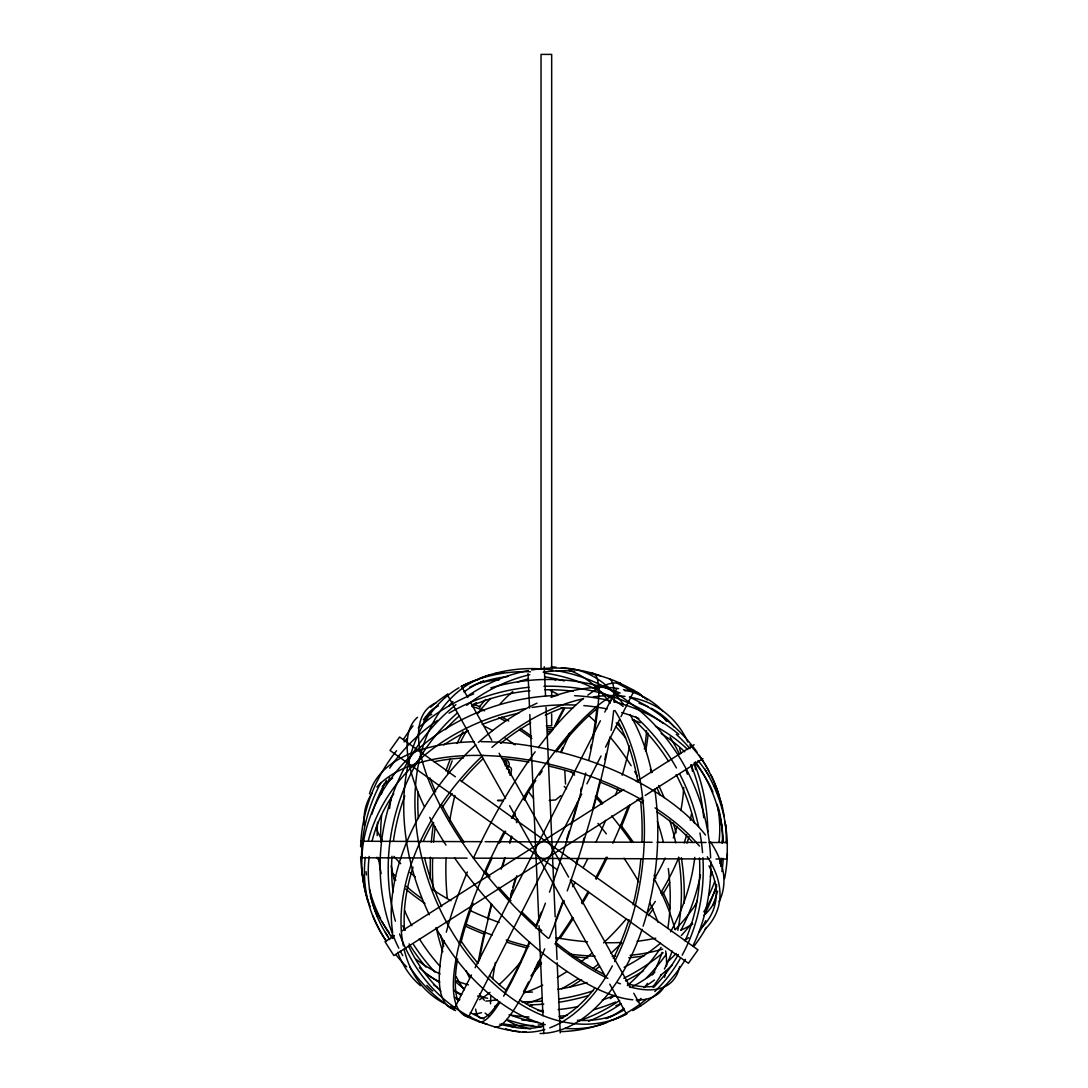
<?xml version="1.0" encoding="UTF-8"?>
<svg xmlns="http://www.w3.org/2000/svg" width="1088" height="1088" viewBox="0 0 1088 1088"><rect width="100%" height="100%" fill="white"/><g stroke="black" fill="none" stroke-linecap="round" stroke-linejoin="round"><path stroke-width="1.5" d="M510.476 774.085C514.502 763.286 504.982 769.27 506.872 763.028C504.818 757.302 503.254 765.843 506.11 764.837M565.529 784.04L564.794 770.481M509.17 772.915L509.402 769.529M508.327 766.115L506.41 768.169M510.626 775.377L510.626 773.69M453.723 1009.854L471.43 974.97M475.089 967.749L600.399 720.746M604.792 712.096L612.966 695.966M614.475 693.002L616.733 688.554M468.438 1017.321L581.699 794.063M586.894 783.85L601.025 755.97M605.513 747.143L619.507 719.562M620.962 716.666L634.277 690.445L619.562 682.978M560.891 795.627L555.655 799.911L549.236 800.482M394.482 935.626L385.002 941.664L393.87 955.577L642.423 797.232M401.499 931.151L623.805 789.521M636.33 781.538L694.13 744.722M645.198 795.464L702.998 758.635M508.803 766.006C510.816 763.45 505.838 756.609 504.75 761.246M505.24 765.857L505.675 765.082M509.728 774.982L510.558 775.105M546.285 725.778L551.67 725.778L551.67 713.891M547.577 727.722L553.126 727.722M547.577 729.654L553.126 729.654M547.577 731.585L551.616 731.585M547.577 733.516L549.726 733.516M360.767 841.255L481.862 841.677M485.139 841.69L652.161 842.275M657.111 842.289L706.071 842.466M709.145 842.479L727.287 842.534L727.233 859.044L715.999 859.003M360.713 857.766L467.078 858.133M473.62 858.16L709.335 858.976M616.842 683.019L630.809 690.486M455.382 776.805L399.595 737.011L390.007 750.448L557.138 869.652M460.754 780.64L697.993 949.851L688.405 963.288L570.928 879.485M533.46 798.198L528.918 792.309M461.502 686.297L467.826 697.544M471.077 703.351L491.817 740.302M499.079 753.25L568.602 877.132M570.262 880.083L630.496 987.428M633.746 993.235L640.886 1005.938M447.114 694.362L505.58 798.551M509.592 805.678L605.771 977.078M609.729 984.123L626.498 1014.002M508.286 765.612L508.395 766.795A7.711 5.63 -90 0 1 506.886 768.971M544.245 666.699L545.537 696.075M546.026 707.39L555.166 916.803M555.383 921.713L557.029 959.466M557.178 962.771L560.238 1032.879M528.034 673.662L529.543 708.111M529.829 714.585L538.832 920.788M539.036 925.698L542.966 1015.716M543.266 1022.366L543.755 1033.6M509.252 772.113L509.266 773.038M551.67 667.991L551.67 54.4L541.035 54.4L541.035 667.991M551.67 690.091L551.67 696.891M425.408 716.734A179.37 66.137 48.7 0 1 431.732 714.49M484.527 726.281A179.37 66.137 48.7 0 1 492.565 730.578M505.131 738.167A179.37 66.137 48.7 0 1 515.1 744.899M564.21 786.406A179.37 66.137 48.7 0 1 566.562 788.746M597.992 823.412A179.37 66.137 48.7 0 1 606.342 833.857M623.968 858.16A179.37 66.137 48.7 0 1 638.656 881.702M649.658 902.618A179.37 66.137 48.7 0 1 658.022 922.325M665.666 950.98A179.37 66.137 48.7 0 1 666.454 966.198M666.019 970.632A179.37 66.137 48.7 0 1 664.51 977.337M663.082 988.543A183.26 67.578 48.7 0 1 636.154 999.981M632.808 999.79A183.26 67.578 48.7 0 1 454.512 857.834M445.998 845.131A183.26 67.578 48.7 0 1 429.706 817.374M424.388 806.766A183.26 67.578 48.7 0 1 417.52 717.305M679.674 966.552A183.26 67.578 48.7 0 1 629.381 986.775M620.473 983.824A183.26 67.578 48.7 0 1 617.386 982.627M607.866 978.411A183.26 67.578 48.7 0 1 554.894 943.786M548.27 938.291A183.26 67.578 48.7 0 1 436.016 702.916M473.049 704.276A183.26 67.578 48.7 0 1 480.583 706.942M501.718 716.978A183.26 67.578 48.7 0 1 508.762 721.045M520.295 728.375A183.26 67.578 48.7 0 1 531.461 736.236M596.251 795.682A183.26 67.578 48.7 0 1 602.793 803.094M620.568 824.854A183.26 67.578 48.7 0 1 633.488 842.466M654.106 875.242A183.26 67.578 48.7 0 1 655.819 878.315M662.891 892.038A183.26 67.578 48.7 0 1 670.208 908.616M654.541 986.163A179.37 66.137 48.7 0 1 627.45 983.702M603.473 974.018A179.37 66.137 48.7 0 1 556.09 942.725M541.838 930.743A179.37 66.137 48.7 0 1 539.281 928.472M536.833 926.255A179.37 66.137 48.7 0 1 521.438 911.554M510.979 900.755A179.37 66.137 48.7 0 1 498.698 887.169M490.008 876.887A179.37 66.137 48.7 0 1 485.778 871.678M464.032 842.139A179.37 66.137 48.7 0 1 441.986 805.066M435.662 791.887A179.37 66.137 48.7 0 1 429.978 777.974M423.49 722.949A179.37 66.137 48.7 0 1 438.423 705.935M472.083 706.479A179.37 66.137 48.7 0 1 484.514 710.858M498.698 717.522A179.37 66.137 48.7 0 1 505.471 721.235M519.506 729.912A179.37 66.137 48.7 0 1 531.842 738.534M571.01 771.691A179.37 66.137 48.7 0 1 574.559 775.132M595.299 796.77A179.37 66.137 48.7 0 1 601.936 804.29M611.646 815.891A179.37 66.137 48.7 0 1 631.706 842.52M654.378 879.118A179.37 66.137 48.7 0 1 674.927 929.492M715.387 900.47A179.37 89.774 16 0 1 705.758 913.743M692.716 923.998A179.37 89.774 16 0 1 680.775 930.226M655.724 938.182A179.37 89.774 16 0 1 637.133 941.256M621.139 942.507A179.37 89.774 16 0 1 605.948 942.711M587.506 941.8A179.37 89.774 16 0 1 555.723 937.625M499.202 922.474A179.37 89.774 16 0 1 470.206 910.561M450.976 900.755A179.37 89.774 16 0 1 432.67 889.63M415.208 876.806A179.37 89.774 16 0 1 410.081 872.481M400.71 863.695A179.37 89.774 16 0 1 393.924 856.351M381.97 839.895A179.37 89.774 16 0 1 376.122 828.009M369.512 793.859A183.26 91.718 16 0 1 474.286 741.744M481.209 741.676A183.26 91.718 16 0 1 705.486 835.013M710.328 841.69A183.26 91.718 16 0 1 719.059 901.707M707.282 856.759A183.26 91.718 16 0 1 704.902 929.397M643.974 955.903A183.26 91.718 16 0 1 628.769 957.753M587.969 957.93A183.26 91.718 16 0 1 571.69 956.393M527.626 948.11A183.26 91.718 16 0 1 506.886 942.194M484.704 934.347A183.26 91.718 16 0 1 464.617 925.752M424.918 903.462A183.26 91.718 16 0 1 405.783 889.073M395.896 880.124A183.26 91.718 16 0 1 393.625 877.88M379.522 861.274A183.26 91.718 16 0 1 376.788 857.262M364.385 825.221A183.26 91.718 16 0 1 372.001 793.302M376.897 787.018A183.26 91.718 16 0 1 643.566 800.836M655.044 807.867A183.26 91.718 16 0 1 699.421 846.097M708.995 865.844A179.37 89.774 16 0 1 701.828 927.479M688.786 937.734A179.37 89.774 16 0 1 684.529 940.195M662.687 949.103A179.37 89.774 16 0 1 630.088 955.318M615.536 956.311A179.37 89.774 16 0 1 612.19 956.406M595.122 956.243A179.37 89.774 16 0 1 568.602 953.972M528.877 946.424A179.37 89.774 16 0 1 506.26 939.95M492.143 935.068A179.37 89.774 16 0 1 466.262 924.297M422.253 898.892A179.37 89.774 16 0 1 406.137 886.217M395.692 876.33A179.37 89.774 16 0 1 393.598 874.126M382.242 786.556A179.37 89.774 16 0 1 392.605 778.029M433.908 761.763A179.37 89.774 16 0 1 463.583 757.955M502.139 758.635A179.37 89.774 16 0 1 528.918 762.076M548.651 766.034A179.37 89.774 16 0 1 574.614 773.078M599.692 781.932A179.37 89.774 16 0 1 620.704 791.112M637.024 799.544A179.37 89.774 16 0 1 642.845 802.876M656.662 811.566A179.37 89.774 16 0 1 692.906 842.588M717.21 804.331A179.37 144.038 -15.6 0 1 719.005 842.234M712.096 871.882A179.37 144.038 -15.6 0 1 710.328 876.588M696.034 903.897A179.37 144.038 -15.6 0 1 675.186 929.71M660.484 943.242A179.37 144.038 -15.6 0 1 624.118 967.3M587.071 982.478A179.37 144.038 -15.6 0 1 557.654 989.386M532.508 992.038A179.37 144.038 -15.6 0 1 523.926 992.27M468.357 984.844A179.37 144.038 -15.6 0 1 455.709 980.696M440.082 973.991A179.37 144.038 -15.6 0 1 416.038 959.317M393.244 937.761A179.37 144.038 -15.6 0 1 391.218 935.258M389.232 932.674A179.37 144.038 -15.6 0 1 375.741 909.786M370.165 906.549A183.26 147.152 -15.6 0 1 557.709 695.436M574.559 695.667A183.26 147.152 -15.6 0 1 611.034 700.944M614.285 701.76A183.26 147.152 -15.6 0 1 678.762 734.359M689.833 744.831A183.26 147.152 -15.6 0 1 708.696 770.549M711.062 775.05A183.26 147.152 -15.6 0 1 718.964 795.301M725.506 824.582A183.26 147.152 -15.6 0 1 726.131 842.806M716.774 886.298A183.26 147.152 -15.6 0 1 703.814 911.826M643.076 971.108A183.26 147.152 -15.6 0 1 625.505 980.968M587.629 995.833A183.26 147.152 -15.6 0 1 558.525 1002.32M543.796 1004.102A183.26 147.152 -15.6 0 1 530.291 1004.863M386.539 941.297A183.26 147.152 -15.6 0 1 365.296 857.14M368.329 840.725A183.26 147.152 -15.6 0 1 525.586 708.56M532.114 707.458A183.26 147.152 -15.6 0 1 575.525 705.065M583.834 705.595A183.26 147.152 -15.6 0 1 607.09 708.954M621.751 712.572A183.26 147.152 -15.6 0 1 638.86 718.474M655.452 726.24A183.26 147.152 -15.6 0 1 687.725 749.523M697.993 760.539A183.26 147.152 -15.6 0 1 708.778 775.608M714.449 786.053A183.26 147.152 -15.6 0 1 722.473 808.003M718.298 807.418A179.37 144.038 -15.6 0 1 721.847 826.866M722.378 840.018A179.37 144.038 -15.6 0 1 722.282 843.336M720.705 858.432A179.37 144.038 -15.6 0 1 719.766 863.464M714.734 881.348A179.37 144.038 -15.6 0 1 708.846 895.424M692.077 922.692A179.37 144.038 -15.6 0 1 681.319 935.503M663.122 952.721A179.37 144.038 -15.6 0 1 623.805 978.289M592.878 990.95A179.37 144.038 -15.6 0 1 558.634 999.124M542.001 1001.082A179.37 144.038 -15.6 0 1 521.424 1001.708M487.614 998.267A179.37 144.038 -15.6 0 1 477.564 996.078M439.702 981.947A179.37 144.038 -15.6 0 1 428.142 975.31M388.022 936.714A179.37 144.038 -15.6 0 1 369.199 856.392M372.014 841.31A179.37 144.038 -15.6 0 1 393.761 793.723M443.727 744.954A179.37 144.038 -15.6 0 1 468.33 730.742M482.079 724.554A179.37 144.038 -15.6 0 1 518.786 713.13M560.646 708.084A179.37 144.038 -15.6 0 1 572.642 708.152M632.291 719.603A179.37 144.038 -15.6 0 1 640.206 722.758M661.11 733.584A179.37 144.038 -15.6 0 1 684.692 751.767M694.756 762.538A179.37 144.038 -15.6 0 1 712.912 792.01M476.734 684.053A179.37 122.414 68.1 0 1 499.052 679.932M550.487 690.635A179.37 122.414 68.1 0 1 557.967 694.334M588.526 715.482A179.37 122.414 68.1 0 1 596.129 722.378M610.218 737.283A179.37 122.414 68.1 0 1 631.135 765.734M634.63 771.487A179.37 122.414 68.1 0 1 637.106 775.758M657.424 821.562A179.37 122.414 68.1 0 1 663.435 842.466M668.304 868.591A179.37 122.414 68.1 0 1 667.801 928.39M662.062 952.394A179.37 122.414 68.1 0 1 652.474 974.902M647.414 983.348A179.37 122.414 68.1 0 1 644.558 987.469M623.995 1008.372A179.37 122.414 68.1 0 1 607.825 1017.77M605.989 1022.747A183.26 125.066 68.1 0 1 565.27 1028.378M545.238 1024.719A183.26 125.066 68.1 0 1 436.084 928.037M429.298 914.804A183.26 125.066 68.1 0 1 458.986 687.766M461.883 686.161A183.26 125.066 68.1 0 1 478.516 679.456M626.117 1014.138A183.26 125.066 68.1 0 1 433.146 893.52A183.26 125.066 68.1 0 1 491.286 674.519M494.496 673.744A183.26 125.066 68.1 0 1 497.746 673.078M501.038 672.534A183.26 125.066 68.1 0 1 504.356 672.112M552.799 678.844A183.26 125.066 68.1 0 1 555.71 679.959M616.202 722.772A183.26 125.066 68.1 0 1 621.792 728.933M650.325 769.406A183.26 125.066 68.1 0 1 651.916 772.262M658.702 785.495A183.26 125.066 68.1 0 1 664.142 797.599M673.282 822.922A183.26 125.066 68.1 0 1 676.083 832.81M681.319 857.643A183.26 125.066 68.1 0 1 684.053 903.258M612.762 1015.73A179.37 122.414 68.1 0 1 577.497 1020.272M562.863 1018.191A179.37 122.414 68.1 0 1 559.572 1017.43M543.497 1012.221A179.37 122.414 68.1 0 1 519.683 999.913M505.934 990.148A179.37 122.414 68.1 0 1 489.396 975.501M477.782 963.016A179.37 122.414 68.1 0 1 461.516 941.691M441.714 906.685A179.37 122.414 68.1 0 1 424.565 857.82M418.35 818.38A179.37 122.414 68.1 0 1 418.078 792.01M448.542 706.37A179.37 122.414 68.1 0 1 452.894 701.61M464.005 691.927A179.37 122.414 68.1 0 1 483.29 681.238M615.835 726.553A179.37 122.414 68.1 0 1 625.641 737.854M656.771 787.603A179.37 122.414 68.1 0 1 660.253 795.26M669.664 820.257A179.37 122.414 68.1 0 1 675.757 842.819M678.531 857.426A179.37 122.414 68.1 0 1 677.824 930.335M672.18 951.089A179.37 122.414 68.1 0 1 664.401 969.027M661.286 974.576A179.37 122.414 68.1 0 1 652.746 986.911M640.56 999.6A179.37 122.414 68.1 0 1 637.922 1001.79M670.018 737.066A179.37 153.598 -71.3 0 1 679.578 754.487M685.834 769.624A179.37 153.598 -71.3 0 1 687.412 774.262M694.81 857.385A179.37 153.598 -71.3 0 1 670.575 931.831M661.096 947.349A179.37 153.598 -71.3 0 1 627.341 985.578M614.298 995.846A179.37 153.598 -71.3 0 1 610.259 998.648M543.075 1024.542A179.37 153.598 -71.3 0 1 538.138 1025.086M533.215 1025.467A179.37 153.598 -71.3 0 1 501.622 1023.618M487.22 1024.257A183.26 156.93 -71.3 0 1 464.304 1015.335M455.573 1010.575A183.26 156.93 -71.3 0 1 409.85 967.11M402.764 955.686A183.26 156.93 -71.3 0 1 400.343 951.211M398.806 948.192A183.26 156.93 -71.3 0 1 455.926 704.67M468.139 695.681A183.26 156.93 -71.3 0 1 528.374 670.548M531.733 669.963A183.26 156.93 -71.3 0 1 600.467 675.798M633.842 690.581A183.26 156.93 -71.3 0 1 647.401 700.006M694.117 762.946A183.26 156.93 -71.3 0 1 707.839 831.667M697.19 900.293A183.26 156.93 -71.3 0 1 695.042 906.508M621.248 1003.68A183.26 156.93 -71.3 0 1 588.608 1021.251M526.225 1032.09A183.26 156.93 -71.3 0 1 522.92 1031.886M519.615 1031.614A183.26 156.93 -71.3 0 1 399.568 933.953M395.42 921.21A183.26 156.93 -71.3 0 1 457.477 712.871M466.67 705.296A183.26 156.93 -71.3 0 1 529.774 674.696M543.17 672.166A183.26 156.93 -71.3 0 1 574.804 671.269M587.955 673.023A183.26 156.93 -71.3 0 1 620.718 683.522M691.016 764.823A179.37 153.598 -71.3 0 1 703.718 817.686M700.454 874.97A179.37 153.598 -71.3 0 1 681.006 930.145M666.346 954.162A179.37 153.598 -71.3 0 1 646.367 978.03M619.684 1000.457A179.37 153.598 -71.3 0 1 578.517 1021.02M516.392 1027.358A179.37 153.598 -71.3 0 1 499.827 1024.189M483.997 1019.021A179.37 153.598 -71.3 0 1 470.261 1012.602M440.844 991.195A179.37 153.598 -71.3 0 1 408.422 945.812M393.067 892.038A179.37 153.598 -71.3 0 1 391.952 856.297M393.407 841.269A179.37 153.598 -71.3 0 1 404.818 795.899M445.264 729.667A179.37 153.598 -71.3 0 1 459.394 715.822M472.355 705.418A179.37 153.598 -71.3 0 1 476.381 702.576M517.562 682.013A179.37 153.598 -71.3 0 1 528.55 678.83M648.217 733.298A183.26 51.816 -61.9 0 1 645.538 751.414M629.925 805.025A183.26 51.816 -61.9 0 1 621.302 826.798M607.43 857.276A183.26 51.816 -61.9 0 1 596.129 879.308M588.921 892.364A183.26 51.816 -61.9 0 1 582.284 903.802M573.485 918.136A183.26 51.816 -61.9 0 1 559.953 938.522M541.525 963.247A183.26 51.816 -61.9 0 1 530.89 975.936M471.158 1017.28A183.26 51.816 -61.9 0 1 504.261 831.395M511.414 818.271A183.26 51.816 -61.9 0 1 618.65 692.798M625.083 690.894A183.26 51.816 -61.9 0 1 642.695 696.918M453.696 1009.256A183.26 51.816 -61.9 0 1 444.203 940.698M446.298 932.185A183.26 51.816 -61.9 0 1 467.337 871.991M473.375 858.269A183.26 51.816 -61.9 0 1 535.174 751.794M538.261 747.646A183.26 51.816 -61.9 0 1 583.617 698.387M587.792 695.15A183.26 51.816 -61.9 0 1 620.35 683.577M646.53 730.674A179.37 50.714 -61.9 0 1 644.382 748.993M628.252 806.058A179.37 50.714 -61.9 0 1 612.816 843.282M606.234 857.208A179.37 50.714 -61.9 0 1 595.558 878.043M588.268 891.303A179.37 50.714 -61.9 0 1 581.522 902.89M572.587 917.442A179.37 50.714 -61.9 0 1 555.791 942.344M540.736 962.173A179.37 50.714 -61.9 0 1 534.806 969.326M498.617 1003.843A179.37 50.714 -61.9 0 1 494.727 1006.414M481.508 1012.656A179.37 50.714 -61.9 0 1 474.178 1013.853M457.912 1001.137A179.37 50.714 -61.9 0 1 457.586 958.773M460.904 942.861A179.37 50.714 -61.9 0 1 473.117 903.298M484.976 873.786A179.37 50.714 -61.9 0 1 492.021 858.269M499.419 843.132A179.37 50.714 -61.9 0 1 505.607 831.205M512.87 817.918A179.37 50.714 -61.9 0 1 515.345 813.566M523.967 799A179.37 50.714 -61.9 0 1 535.772 780.477M539.444 775.023A179.37 50.714 -61.9 0 1 542.191 771.038M556.213 751.93A179.37 50.714 -61.9 0 1 596.591 708.995M629.571 746.123A179.37 50.714 -61.9 0 1 622.2 775.227M617.698 789.058A179.37 50.714 -61.9 0 1 615.468 795.396M605.676 820.338A179.37 50.714 -61.9 0 1 595.979 842.03M587.833 858.65A179.37 50.714 -61.9 0 1 583.195 867.612M575.13 882.382A179.37 50.714 -61.9 0 1 572.655 886.72M564.033 901.286A179.37 50.714 -61.9 0 1 562.238 904.21M520.853 961.86A179.37 50.714 -61.9 0 1 499.147 984.64M490.035 992.406A179.37 50.714 -61.9 0 1 479.522 999.709M725.03 821.522A183.26 166.954 -8.3 0 1 725.941 829.899M364.398 885.183A183.26 166.954 -8.3 0 1 360.672 856.909M360.631 846.763A183.26 166.954 -8.3 0 1 396.576 750.706M404.029 741.948A183.26 166.954 -8.3 0 1 407.415 738.317M418.227 727.954A183.26 166.954 -8.3 0 1 473.634 693.913M490.797 687.902A183.26 166.954 -8.3 0 1 620.201 693.07M629.435 697.041A183.26 166.954 -8.3 0 1 697.272 752.42M699.176 755.14A183.26 166.954 -8.3 0 1 724.254 816.558M727.369 853.536A183.26 166.954 -8.3 0 1 724.567 878.628M706.384 927.466A183.26 166.954 -8.3 0 1 694.389 945.744M620.391 1003.843A183.26 166.954 -8.3 0 1 615.89 1005.774M531.896 1020.68A183.26 166.954 -8.3 0 1 521.873 1020.041M406.694 966.878A183.26 166.954 -8.3 0 1 395.733 954.489M386.077 941.025A183.26 166.954 -8.3 0 1 373.048 916.055M367.948 901.68A183.26 166.954 -8.3 0 1 362.059 870.4M361.556 856.882A183.26 166.954 -8.3 0 1 380.963 782.517M389.708 768.128A183.26 166.954 -8.3 0 1 437.594 720.392M449.045 713.157A183.26 166.954 -8.3 0 1 528.972 687.249M543.891 686.283A183.26 166.954 -8.3 0 1 663.354 723.479M676.314 734.332A183.26 166.954 -8.3 0 1 690.091 748.707M704.657 768.794A183.26 166.954 -8.3 0 1 727.328 843.39M721.725 858.269A179.37 163.418 -8.3 0 1 720.637 866.442M716.638 884.367A179.37 163.418 -8.3 0 1 704.018 915.443M676.165 953.51A179.37 163.418 -8.3 0 1 667.665 961.724M654.813 972.318A179.37 163.418 -8.3 0 1 632.59 986.626M614.706 995.248A179.37 163.418 -8.3 0 1 602.222 1000.008M577.946 1006.59A179.37 163.418 -8.3 0 1 558.117 1009.582M542.994 1010.494A179.37 163.418 -8.3 0 1 537.962 1010.548M461.679 994.378A179.37 163.418 -8.3 0 1 454.009 990.746M439.47 982.546A179.37 163.418 -8.3 0 1 419.41 967.817M392.537 938.482A179.37 163.418 -8.3 0 1 382.024 921.441M380.514 918.517A179.37 163.418 -8.3 0 1 369.376 889.154M720.936 820.434A179.37 163.418 -8.3 0 1 722.568 841.84M723.262 858.473A179.37 163.418 -8.3 0 1 721.874 871.542M717.618 891.099A179.37 163.418 -8.3 0 1 712.776 905.338M705.786 920.666A179.37 163.418 -8.3 0 1 698.972 932.525M672.357 965.002A179.37 163.418 -8.3 0 1 660.96 975.025M654.473 980.016A179.37 163.418 -8.3 0 1 643.593 987.455M615.699 1001.994A179.37 163.418 -8.3 0 1 593.572 1009.759M567.433 1015.308A179.37 163.418 -8.3 0 1 559.096 1016.314M528.958 1016.981A179.37 163.418 -8.3 0 1 509.102 1014.846M459.571 999.709A179.37 163.418 -8.3 0 1 455.002 997.478M437.662 987.496A179.37 163.418 -8.3 0 1 433.541 984.708M389.749 939.638A179.37 163.418 -8.3 0 1 385.397 932.511M377.332 916.259A179.37 163.418 -8.3 0 1 370.355 895.886M366.411 874.97A179.37 163.418 -8.3 0 1 366.071 871.678M371.838 814.314A179.37 163.418 -8.3 0 1 386.471 780.368M471.77 705.69A179.37 163.418 -8.3 0 1 529.883 690.717M545.006 689.806A179.37 163.418 -8.3 0 1 573.254 691.234M695.463 761.818A179.37 163.418 -8.3 0 1 723.37 841.949M651.195 708.288A179.37 113.614 -49.8 0 1 674.206 727.002M691.315 764.646A179.37 113.614 -49.8 0 1 692.471 771.419M691.424 814.069A179.37 113.614 -49.8 0 1 690.254 820.352M686.691 834.809A179.37 113.614 -49.8 0 1 684.175 842.942M678.858 857.262A179.37 113.614 -49.8 0 1 660.647 893.044M655.316 901.408A179.37 113.614 -49.8 0 1 646.666 913.716M621.67 942.942A179.37 113.614 -49.8 0 1 610.844 953.401M598.386 964.118A179.37 113.614 -49.8 0 1 593.11 968.266M578.136 978.887A179.37 113.614 -49.8 0 1 561.49 988.802M541.81 998.104A179.37 113.614 -49.8 0 1 526.714 1003.462M432.752 990.991A179.37 113.614 -49.8 0 1 426.822 985.32M404.546 930.43A179.37 113.614 -49.8 0 1 413.046 867.231M423.504 840.766A179.37 113.614 -49.8 0 1 432.793 822.814M442.422 807.146A179.37 113.614 -49.8 0 1 452.091 793.478M461.502 781.646A179.37 113.614 -49.8 0 1 483.235 758.554M500.67 743.376A179.37 113.614 -49.8 0 1 530.713 722.826M545.292 715.156A179.37 113.614 -49.8 0 1 563.53 707.554M638.996 703.229A179.37 113.614 -49.8 0 1 648.176 706.806M629.966 697.204A183.26 116.076 -49.8 0 1 687.834 742.043M694.729 764.415A183.26 116.076 -49.8 0 1 695.586 769.624M688.99 836.754A183.26 116.076 -49.8 0 1 686.963 843.146M669.732 882.354A183.26 116.076 -49.8 0 1 662.157 895.356M653.154 908.97A183.26 116.076 -49.8 0 1 648.285 915.674M599.461 966.498A183.26 116.076 -49.8 0 1 595.422 969.694M581.59 979.717A183.26 116.076 -49.8 0 1 570.275 986.898M532.358 1004.714A183.26 116.076 -49.8 0 1 529.285 1005.734M453.818 1007.583A183.26 116.076 -49.8 0 1 450.595 1006.332M444.326 1003.422A183.26 116.076 -49.8 0 1 404.083 949.226M403.349 945.853A183.26 116.076 -49.8 0 1 483.058 755.303M491.885 747.388A183.26 116.076 -49.8 0 1 583.127 698.809M593.341 696.918A183.26 116.076 -49.8 0 1 625.015 696.429M623.438 689.615A183.26 116.076 -49.8 0 1 662.538 710.79M420.485 985.701A183.26 116.076 -49.8 0 1 397.718 952.258M392.673 932.43A183.26 116.076 -49.8 0 1 475.81 744.736M478.339 742.465A183.26 116.076 -49.8 0 1 537.023 703.147M551.004 697.258A183.26 116.076 -49.8 0 1 618.582 688.663M660.035 713.782A179.37 113.614 -49.8 0 1 666.522 721.412M679.565 748.245A179.37 113.614 -49.8 0 1 680.843 753.086M683.699 787.399A179.37 113.614 -49.8 0 1 680.83 810.519M676.94 826.554A179.37 113.614 -49.8 0 1 673.322 837.937M665.203 858.024A179.37 113.614 -49.8 0 1 653.507 880.423M626.498 918.653A179.37 113.614 -49.8 0 1 603.541 942.888M592.402 952.775A179.37 113.614 -49.8 0 1 580.693 962.037M567.011 971.53A179.37 113.614 -49.8 0 1 557.287 977.459M542.708 985.143A179.37 113.614 -49.8 0 1 524.47 992.746M497.257 999.79A179.37 113.614 -49.8 0 1 485.833 1001.096M459.762 999.763A179.37 113.614 -49.8 0 1 456.606 999.124M479.278 678.613A183.26 159.365 67.7 0 1 552.84 670.086M556.131 670.589A183.26 159.365 67.7 0 1 710.614 857.929M710.736 861.302A183.26 159.365 67.7 0 1 692.838 946.016M685.481 959.385A183.26 159.365 67.7 0 1 632.876 1010.616M626.933 1013.771A183.26 159.365 67.7 0 1 610.042 1020.911M608.722 1021.673A183.26 159.365 67.7 0 1 561.394 1031.628M425.966 967.123A183.26 159.365 67.7 0 1 409.074 943.908M381.14 873.637A183.26 159.365 67.7 0 1 378.583 857.466M377.21 835.625A183.26 159.365 67.7 0 1 377.563 822.215M381.439 793.954A183.26 159.365 67.7 0 1 383.874 784.094M403.417 739.486A183.26 159.365 67.7 0 1 413.059 725.846M430.63 707.214A183.26 159.365 67.7 0 1 447.957 694.022M461.067 686.514A183.26 159.365 67.7 0 1 530.454 671.799M545.292 673.173A183.26 159.365 67.7 0 1 623.166 706.425M635.936 717.006A183.26 159.365 67.7 0 1 676.423 767.965M679.592 773.799A183.26 159.365 67.7 0 1 698.646 826.513M699.938 833A183.26 159.365 67.7 0 1 702.549 852.598M702.916 857.643A183.26 159.365 67.7 0 1 682.176 955.155M680.517 958.12A183.26 159.365 67.7 0 1 654.813 991.522M645.986 999.478A183.26 159.365 67.7 0 1 611.81 1020.394M538.424 1022.652A179.37 155.992 67.7 0 1 509.497 1014.696M464.549 989.223A179.37 155.992 67.7 0 1 455.491 981.675M440.286 966.579A179.37 155.992 67.7 0 1 419.329 938.767M411.835 925.725A179.37 155.992 67.7 0 1 404.586 910.52M394.414 880.464A179.37 155.992 67.7 0 1 391.245 865.722M389.586 808.479A179.37 155.992 67.7 0 1 391.367 796.987M469.608 687.276A179.37 155.992 67.7 0 1 483.643 681.102M540.954 1027.126A179.37 155.992 67.7 0 1 506.668 1019.497M461.026 995.357A179.37 155.992 67.7 0 1 454.376 990.216M434.969 972.101A179.37 155.992 67.7 0 1 413.576 944.642M405.076 930.294A179.37 155.992 67.7 0 1 402.75 925.82M380.814 842.017A179.37 155.992 67.7 0 1 381.67 814.885M388.103 782.354A179.37 155.992 67.7 0 1 389.558 777.662M423.395 719.63A179.37 155.992 67.7 0 1 431.718 711.402M479.278 683.046A179.37 155.992 67.7 0 1 508.028 676.464M544.544 676.872A179.37 155.992 67.7 0 1 564.318 680.952M633.76 719.739A179.37 155.992 67.7 0 1 668.671 761.532M676.165 774.574A179.37 155.992 67.7 0 1 694.389 823.099M699.475 857.942A179.37 155.992 67.7 0 1 685.046 940.998M678.354 954.421A179.37 155.992 67.7 0 1 653.575 987.374M641.172 998.417A179.37 155.992 67.7 0 1 637.282 1001.382M624.417 1009.759A179.37 155.992 67.7 0 1 605.948 1018.599M609.103 678.64A183.26 27.023 -71.9 0 1 614.203 702.386M613.632 710.695A183.26 27.023 -71.9 0 1 611.089 730.374M609.974 737.079A183.26 27.023 -71.9 0 1 567.256 890.909M563.815 900.415A183.26 27.023 -71.9 0 1 549.304 937.883M544.707 948.858A183.26 27.023 -71.9 0 1 494.401 1026.732M510.612 895.206A183.26 27.023 -71.9 0 1 511.958 890.419M512.87 887.21A183.26 27.023 -71.9 0 1 515.685 877.554M560.755 751.985A183.26 27.023 -71.9 0 1 562.7 747.565M566.005 740.207A183.26 27.023 -71.9 0 1 569.01 733.734M592.198 673.254A183.26 27.023 -71.9 0 1 588.798 760.036M585.766 773.024A183.26 27.023 -71.9 0 1 549.467 892.174M545.414 903.162A183.26 27.023 -71.9 0 1 535.772 927.982M529.856 942.235A183.26 27.023 -71.9 0 1 503.622 996.2M499.963 1002.225A183.26 27.023 -71.9 0 1 477.659 1020.857M478.026 963.206A183.26 27.023 -71.9 0 1 484.418 931.994M487.546 918.87A183.26 27.023 -71.9 0 1 491.286 904.21M501.133 869.258A183.26 27.023 -71.9 0 1 504.506 858.201M509.51 842.425A183.26 27.023 -71.9 0 1 511.578 836.101M516.324 822.025A183.26 27.023 -71.9 0 1 517.385 818.938M524.185 799.884A183.26 27.023 -71.9 0 1 525.912 795.165M554.254 727.07A183.26 27.023 -71.9 0 1 563.706 708.274M606.084 753.494A179.37 26.452 -71.9 0 1 604.806 759.601M599.937 780.844A179.37 26.452 -71.9 0 1 596.931 792.812M596.523 794.349A179.37 26.452 -71.9 0 1 592.729 808.547M584.215 837.801A179.37 26.452 -71.9 0 1 582.76 842.547M577.674 858.541A179.37 26.452 -71.9 0 1 576.096 863.342M562.727 901.68A179.37 26.452 -71.9 0 1 555.642 920.366M538.546 961.166A179.37 26.452 -71.9 0 1 532.386 974.318M528.605 981.934A179.37 26.452 -71.9 0 1 523.532 991.562M490.525 1003.843A179.37 26.452 -71.9 0 1 490.865 995.751M492.742 978.629A179.37 26.452 -71.9 0 1 495.38 962.445M509.905 900.034A179.37 26.452 -71.9 0 1 516.854 875.69M561.204 752.665A179.37 26.452 -71.9 0 1 570.357 732.646M596.85 708.138A179.37 26.452 -71.9 0 1 592.62 737.854M591.287 744.845A179.37 26.452 -71.9 0 1 590.58 748.422M581.414 787.739A179.37 26.452 -71.9 0 1 580.611 790.826M577.66 801.856A179.37 26.452 -71.9 0 1 571.146 824.609M569.187 831.15A179.37 26.452 -71.9 0 1 566.753 839.052M541.321 912.247A179.37 26.452 -71.9 0 1 535.772 926.269M529.353 941.732A179.37 26.452 -71.9 0 1 505.226 991.467M498.998 1001.613A179.37 26.452 -71.9 0 1 478.91 1017.185M477.863 1015.947A179.37 26.452 -71.9 0 1 475.633 1009.12M479.264 960.758A179.37 26.452 -71.9 0 1 491.871 904.4M502.316 867.34A179.37 26.452 -71.9 0 1 505.24 857.752M509.81 843.363A179.37 26.452 -71.9 0 1 511.904 836.958M516.705 822.678A179.37 26.452 -71.9 0 1 517.793 819.55M524.688 800.21A179.37 26.452 -71.9 0 1 527.626 792.282M555.614 725.982A179.37 26.452 -71.9 0 1 564.468 708.737M561.326 668.018A183.26 106.23 -84.7 0 1 623.519 704.548M630.102 714.694A183.26 106.23 -84.7 0 1 651.766 772.684M654.731 789.126A183.26 106.23 -84.7 0 1 643.117 926.187M642.083 929.302A183.26 106.23 -84.7 0 1 540.07 1033.518M568.942 670.262A183.26 106.23 -84.7 0 1 610.123 703.31M614.897 710.464A183.26 106.23 -84.7 0 1 614.638 961.547M612.354 965.872A183.26 106.23 -84.7 0 1 549.753 1027.847M544.816 1029.506A183.26 106.23 -84.7 0 1 505.662 1028.799M442.775 951.769A183.26 106.23 -84.7 0 1 436.234 927.615M430.386 879.362A183.26 106.23 -84.7 0 1 430.413 857.208M431.31 842.234A183.26 106.23 -84.7 0 1 433.609 822.46M445.917 770.998A183.26 106.23 -84.7 0 1 450.323 758.934M457.028 743.458A183.26 106.23 -84.7 0 1 463.026 731.775M479.305 707.037A183.26 106.23 -84.7 0 1 485.615 699.516M551.181 666.835A183.26 106.23 -84.7 0 1 556.077 667.257M530.726 1028.962A179.37 103.972 -84.7 0 1 506.641 1020.027M484.364 1000.307A179.37 103.972 -84.7 0 1 479.414 993.888M469.581 977.867A179.37 103.972 -84.7 0 1 466.099 970.85M447.236 897.899A179.37 103.972 -84.7 0 1 446.066 858.282M449.602 821.63A179.37 103.972 -84.7 0 1 454.934 795.382M499.773 704.317A179.37 103.972 -84.7 0 1 512.842 691.587M618.419 722.432A179.37 103.972 -84.7 0 1 637.962 781.946M640.764 802.386A179.37 103.972 -84.7 0 1 641.934 842.017M640.873 858.636A179.37 103.972 -84.7 0 1 633.066 904.917M628.959 919.591A179.37 103.972 -84.7 0 1 613.346 958.474M594.674 988.244A179.37 103.972 -84.7 0 1 561.313 1018.45M543.034 1026.147A179.37 103.972 -84.7 0 1 511.006 1026.419M489.124 1016.097A179.37 103.972 -84.7 0 1 485.098 1013.078M464.127 989.917A179.37 103.972 -84.7 0 1 456.185 976.63M443.727 946.329A179.37 103.972 -84.7 0 1 440.518 935.054M433.296 890.229A179.37 103.972 -84.7 0 1 432.616 858.718M433.582 842.098A179.37 103.972 -84.7 0 1 435.241 827.057M447.698 773.119A179.37 103.972 -84.7 0 1 452.173 760.852M460.51 742.084A179.37 103.972 -84.7 0 1 466.766 730.456M477.863 713.551A179.37 103.972 -84.7 0 1 490.797 698.36M503.336 800.482L497.57 800.482L503.336 800.482"/></g></svg>
